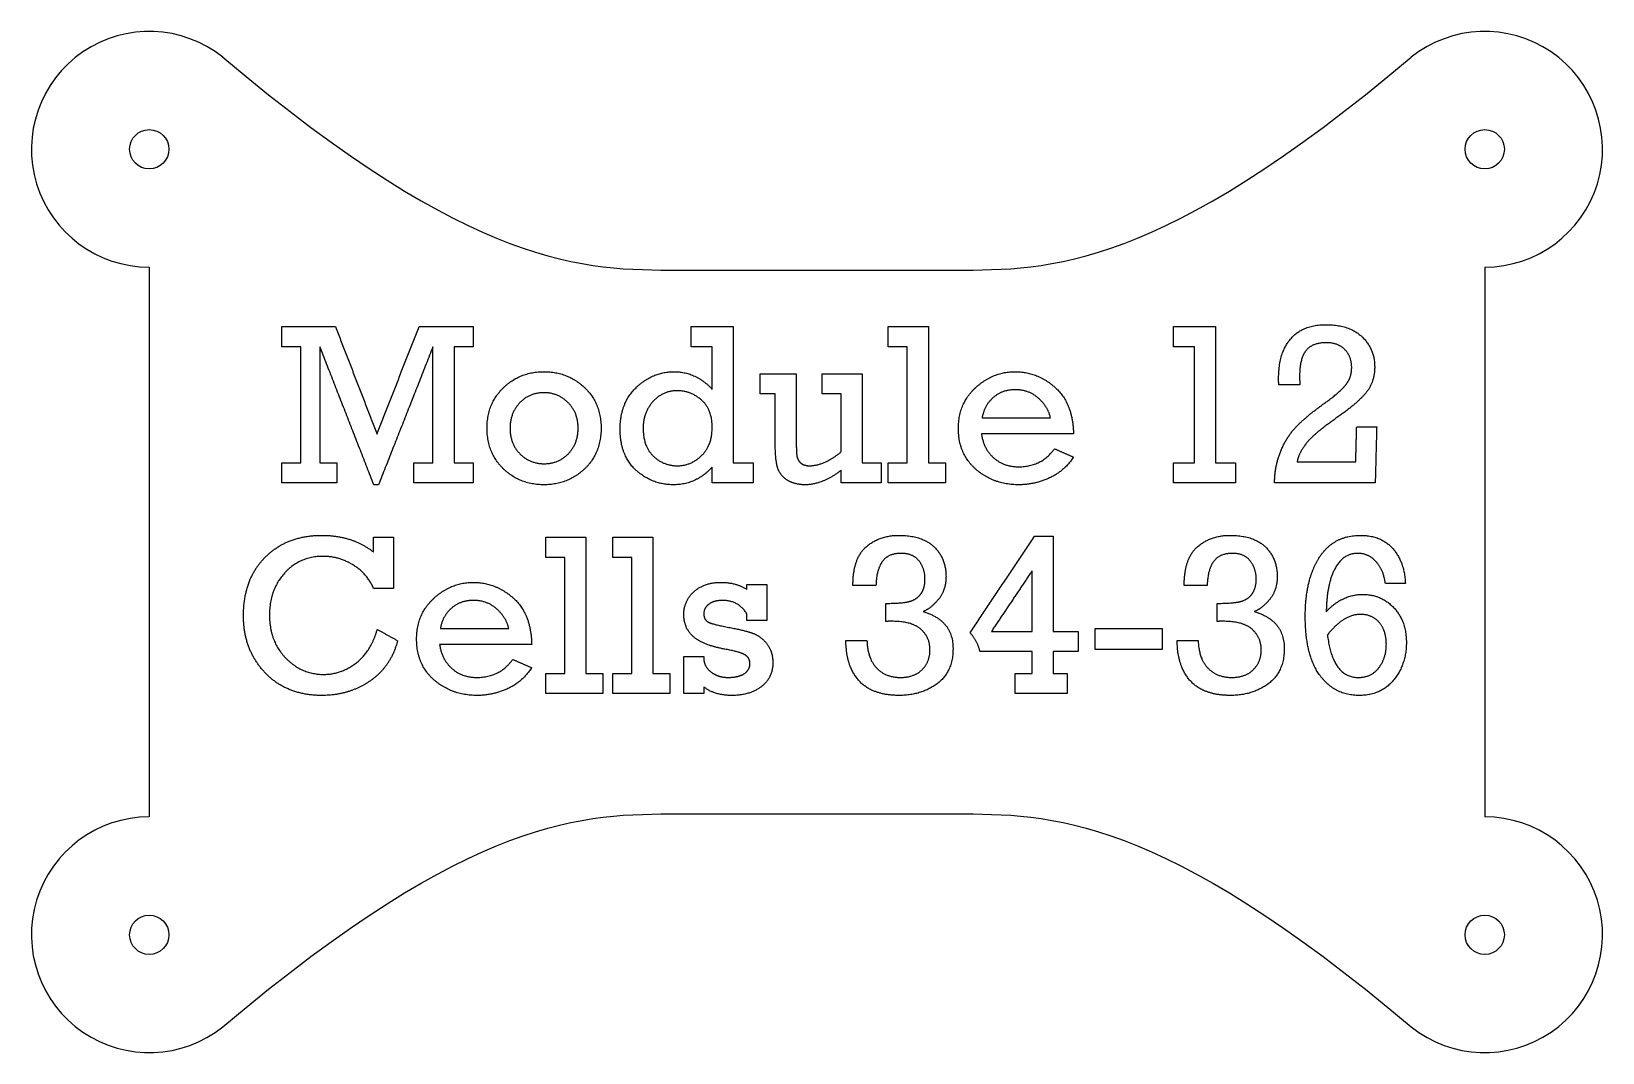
# Model space of a CAD drawing. Header units: inches. Extents: x 0 to 16, y -9.5 to 8.
# Drawn here: x 10.96 to 15.96, y -5.86 to -2.61 of the extents above; entities that cross this region are included whole.
import ezdxf

# ---------------------------------------------------------------- set-up
doc = ezdxf.new("R2010")
doc.units = ezdxf.units.IN
doc.header["$MEASUREMENT"] = 0
doc.layers.add('Default', color=18, linetype='Continuous', true_color=0x000000)

msp = doc.modelspace()

# ---------------------------------------------------------------- linework, layer by layer
at = {"layer": 'Default'}
for points in [[(11.3324, -3.3606), (11.3324, -5.1106)], [(13.0174, -3.3701), (13.8974, -3.3701)], [(15.5824, -3.3606), (15.5824, -5.1106)], [(13.0174, -5.101), (13.8974, -5.101)]]:
    msp.add_lwpolyline(points, dxfattribs=at)
for centre in [(11.3324, -2.9856), (15.5824, -2.9856), (11.3324, -5.4856), (15.5824, -5.4856)]:
    msp.add_circle(centre, 0.0625, dxfattribs=at)
for centre, start, end in [((11.3324, -2.9856), 51.361, 270), ((15.5824, -2.9856), 270, 128.639), ((11.3324, -5.4856), 90, 308.639), ((15.5824, -5.4856), 231.361, 90)]:
    msp.add_arc(centre, 0.375, start, end, dxfattribs=at)
for points, degree in [([(11.5666, -2.6926), (12.3691, -3.3701), (12.7174, -3.3701), (13.0174, -3.3701)], 3), ([(13.8974, -3.3701), (14.1975, -3.3701), (14.5458, -3.3701), (15.3483, -2.6926)], 3), ([(14.9648, -3.589), (15.0031, -3.5439), (15.0773, -3.5439)], 2), ([(15.0773, -3.5439), (15.1523, -3.5439), (15.1922, -3.5827)], 2), ([(11.7545, -3.6139), (11.7545, -3.5821), (11.7545, -3.5502)], 2), ([(11.7545, -3.5502), (11.8398, -3.5502), (11.925, -3.5502)], 2), ([(11.925, -3.5502), (11.9911, -3.7212), (12.0572, -3.8922)], 2), ([(12.0572, -3.8922), (12.1241, -3.7212), (12.1909, -3.5502)], 2), ([(12.1909, -3.5502), (12.2769, -3.5502), (12.3628, -3.5502)], 2), ([(12.3628, -3.5502), (12.3628, -3.5821), (12.3628, -3.6139)], 2), ([(13.057, -3.6139), (13.057, -3.5821), (13.057, -3.5502)], 2), ([(13.057, -3.5502), (13.1239, -3.5502), (13.1908, -3.5502)], 2), ([(13.1908, -3.5502), (13.1908, -3.7668), (13.1908, -3.9833)], 2), ([(13.6844, -3.6139), (13.6844, -3.5821), (13.6844, -3.5502)], 2), ([(13.6844, -3.5502), (13.7481, -3.5502), (13.8118, -3.5502)], 2), ([(13.8118, -3.5502), (13.8118, -3.7668), (13.8118, -3.9833)], 2), ([(14.5921, -3.6139), (14.5921, -3.5821), (14.5921, -3.5502)], 2), ([(14.5921, -3.5502), (14.659, -3.5502), (14.7258, -3.5502)], 2), ([(14.7258, -3.5502), (14.7258, -3.7668), (14.7258, -3.9833)], 2), ([(14.9265, -3.714), (14.9265, -3.6341), (14.9648, -3.589)], 2), ([(15.1922, -3.5827), (15.2322, -3.6215), (15.2322, -3.6781)], 2), ([(11.815, -3.6139), (11.7847, -3.6139), (11.7545, -3.6139)], 2), ([(11.815, -3.9833), (11.815, -3.7986), (11.815, -3.6139)], 2), ([(12.0471, -4.0534), (11.9613, -3.8337), (11.8755, -3.6139)], 2), ([(11.8755, -3.6139), (11.8755, -3.7986), (11.8755, -3.9833)], 2), ([(12.2354, -3.6139), (12.1487, -3.8337), (12.062, -4.0534)], 2), ([(12.2354, -3.9833), (12.2354, -3.7986), (12.2354, -3.6139)], 2), ([(12.3628, -3.6139), (12.3325, -3.6139), (12.3023, -3.6139)], 2), ([(12.3023, -3.6139), (12.3023, -3.7986), (12.3023, -3.9833)], 2), ([(13.1239, -3.6139), (13.0905, -3.6139), (13.057, -3.6139)], 2), ([(13.1239, -3.7494), (13.1239, -3.6816), (13.1239, -3.6139)], 2), ([(13.7449, -3.6139), (13.7147, -3.6139), (13.6844, -3.6139)], 2), ([(13.7449, -3.9833), (13.7449, -3.7986), (13.7449, -3.6139)], 2), ([(14.659, -3.6139), (14.6255, -3.6139), (14.5921, -3.6139)], 2), ([(14.659, -3.9833), (14.659, -3.7986), (14.659, -3.6139)], 2), ([(15.0138, -3.6261), (14.9933, -3.651), (14.9933, -3.7079)], 2), ([(15.0782, -3.6012), (15.0342, -3.6012), (15.0138, -3.6261)], 2), ([(15.1375, -3.6234), (15.116, -3.6012), (15.0782, -3.6012)], 2), ([(15.159, -3.6805), (15.159, -3.6456), (15.1375, -3.6234)], 2), ([(12.4601, -3.744), (12.5129, -3.6935), (12.5889, -3.6935)], 2), ([(12.5889, -3.6935), (12.6634, -3.6935), (12.7169, -3.7433)], 2), ([(12.8834, -3.7426), (12.9358, -3.6935), (13.0019, -3.6935)], 2), ([(13.0019, -3.6935), (13.0718, -3.6935), (13.1239, -3.7494)], 2), ([(13.2768, -3.7636), (13.2768, -3.7318), (13.2768, -3.6999)], 2), ([(13.2768, -3.6999), (13.3341, -3.6999), (13.3914, -3.6999)], 2), ([(13.3914, -3.6999), (13.3914, -3.8054), (13.3914, -3.911)], 2), ([(13.4742, -3.7636), (13.4742, -3.7318), (13.4742, -3.6999)], 2), ([(13.4742, -3.6999), (13.5379, -3.6999), (13.6016, -3.6999)], 2), ([(13.6016, -3.6999), (13.6016, -3.8416), (13.6016, -3.9833)], 2), ([(13.9623, -3.7442), (14.0172, -3.6935), (14.0883, -3.6935)], 2), ([(14.0883, -3.6935), (14.1581, -3.6935), (14.2148, -3.7432)], 2), ([(15.1438, -3.7305), (15.159, -3.709), (15.159, -3.6805)], 2), ([(15.2322, -3.6781), (15.2322, -3.7255), (15.206, -3.7589)], 2), ([(12.4074, -3.8733), (12.4074, -3.7945), (12.4601, -3.744)], 2), ([(12.7169, -3.7433), (12.7704, -3.7931), (12.7704, -3.8733)], 2), ([(12.8309, -3.8769), (12.8309, -3.7918), (12.8834, -3.7426)], 2), ([(13.9074, -3.8733), (13.9074, -3.7948), (13.9623, -3.7442)], 2), ([(14.2148, -3.7432), (14.2715, -3.7928), (14.2736, -3.891)], 2), ([(14.9268, -3.7349), (14.9265, -3.7222), (14.9265, -3.714)], 2), ([(14.9941, -3.7349), (14.9605, -3.7349), (14.9268, -3.7349)], 2), ([(14.9933, -3.7079), (14.9933, -3.7221), (14.9941, -3.7349)], 2), ([(15.0862, -3.7841), (15.1287, -3.752), (15.1438, -3.7305)], 2), ([(12.5112, -3.7929), (12.4806, -3.8253), (12.4806, -3.8735)], 2), ([(12.5889, -3.7604), (12.5418, -3.7604), (12.5112, -3.7929)], 2), ([(12.6655, -3.7922), (12.6339, -3.7604), (12.5889, -3.7604)], 2), ([(12.6972, -3.8735), (12.6972, -3.8239), (12.6655, -3.7922)], 2), ([(12.9355, -3.7887), (12.9042, -3.8233), (12.9042, -3.8738)], 2), ([(13.0126, -3.754), (12.9668, -3.754), (12.9355, -3.7887)], 2), ([(13.0896, -3.7835), (13.0553, -3.754), (13.0126, -3.754)], 2), ([(13.1239, -3.8706), (13.1239, -3.8129), (13.0896, -3.7835)], 2), ([(13.3246, -3.7636), (13.3007, -3.7636), (13.2768, -3.7636)], 2), ([(13.3246, -3.9218), (13.3246, -3.8427), (13.3246, -3.7636)], 2), ([(13.5347, -3.7636), (13.5045, -3.7636), (13.4742, -3.7636)], 2), ([(13.5347, -3.9485), (13.5347, -3.856), (13.5347, -3.7636)], 2), ([(14.0184, -3.7757), (13.9896, -3.8006), (13.9831, -3.84)], 2), ([(14.0876, -3.7509), (14.0471, -3.7509), (14.0184, -3.7757)], 2), ([(14.1627, -3.7784), (14.1321, -3.7509), (14.0876, -3.7509)], 2), ([(14.2004, -3.84), (14.1932, -3.8059), (14.1627, -3.7784)], 2), ([(14.9837, -3.8676), (15.017, -3.8328), (15.0862, -3.7841)], 2), ([(15.206, -3.7589), (15.1798, -3.7924), (15.1059, -3.8441)], 2), ([(13.9831, -3.84), (14.0917, -3.84), (14.2004, -3.84)], 2), ([(15.1059, -3.8441), (15.0341, -3.8946), (15.0117, -3.9254)], 2), ([(12.4596, -4.0028), (12.4074, -3.9521), (12.4074, -3.8733)], 2), ([(12.4806, -3.8735), (12.4806, -3.9234), (12.5121, -3.955)], 2), ([(12.6661, -3.9546), (12.6972, -3.9227), (12.6972, -3.8735)], 2), ([(12.7704, -3.8733), (12.7704, -3.9535), (12.7171, -4.0034)], 2), ([(12.882, -4.0075), (12.8309, -3.9615), (12.8309, -3.8769)], 2), ([(12.9042, -3.8738), (12.9042, -3.9312), (12.9363, -3.962)], 2), ([(13.0903, -3.9604), (13.1239, -3.928), (13.1239, -3.8706)], 2), ([(13.9637, -4.0047), (13.9074, -3.956), (13.9074, -3.8733)], 2), ([(14.2736, -3.891), (14.1271, -3.891), (13.9806, -3.891)], 2), ([(13.9806, -3.891), (13.9871, -3.9379), (14.0188, -3.967)], 2), ([(14.9321, -3.9492), (14.9504, -3.9025), (14.9837, -3.8676)], 2), ([(15.172, -3.9802), (15.1734, -3.9244), (15.1749, -3.8687)], 2), ([(15.1749, -3.8687), (15.2067, -3.8687), (15.2386, -3.8687)], 2), ([(15.2386, -3.8687), (15.2362, -3.9579), (15.2339, -4.047)], 2), ([(13.3321, -3.9992), (13.3246, -3.9752), (13.3246, -3.9218)], 2), ([(13.3914, -3.911), (13.3914, -3.9493), (13.3936, -3.9625)], 2), ([(13.4327, -3.9929), (13.4805, -3.9929), (13.5347, -3.9485)], 2), ([(14.0999, -3.9961), (14.1717, -3.9961), (14.2135, -3.9388)], 2), ([(14.2135, -3.9388), (14.2435, -3.952), (14.2736, -3.9652)], 2), ([(14.9137, -4.047), (14.9137, -3.9958), (14.9321, -3.9492)], 2), ([(15.0117, -3.9254), (14.9892, -3.9563), (14.9856, -3.9802)], 2), ([(11.7545, -4.047), (11.7545, -4.0152), (11.7545, -3.9833)], 2), ([(11.7545, -3.9833), (11.7847, -3.9833), (11.815, -3.9833)], 2), ([(11.8755, -3.9833), (11.9026, -3.9833), (11.9297, -3.9833)], 2), ([(11.9297, -3.9833), (11.9297, -4.0152), (11.9297, -4.047)], 2), ([(12.1749, -4.047), (12.1749, -4.0152), (12.1749, -3.9833)], 2), ([(12.1749, -3.9833), (12.2051, -3.9833), (12.2354, -3.9833)], 2), ([(12.3023, -3.9833), (12.3325, -3.9833), (12.3628, -3.9833)], 2), ([(12.3628, -3.9833), (12.3628, -4.0152), (12.3628, -4.047)], 2), ([(12.5121, -3.955), (12.5436, -3.9865), (12.5889, -3.9865)], 2), ([(12.5889, -3.9865), (12.635, -3.9865), (12.6661, -3.9546)], 2), ([(12.9363, -3.962), (12.9685, -3.9929), (13.0134, -3.9929)], 2), ([(13.1239, -3.9969), (13.0733, -4.0534), (13.0005, -4.0534)], 2), ([(13.0134, -3.9929), (13.0567, -3.9929), (13.0903, -3.9604)], 2), ([(13.1239, -4.047), (13.1239, -4.022), (13.1239, -3.9969)], 2), ([(13.1908, -3.9833), (13.2226, -3.9833), (13.2545, -3.9833)], 2), ([(13.2545, -3.9833), (13.2545, -4.0152), (13.2545, -4.047)], 2), ([(13.3624, -4.0383), (13.3396, -4.0232), (13.3321, -3.9992)], 2), ([(13.3936, -3.9625), (13.3958, -3.9757), (13.4063, -3.9843)], 2), ([(13.4063, -3.9843), (13.4168, -3.9929), (13.4327, -3.9929)], 2), ([(13.6016, -3.9833), (13.6319, -3.9833), (13.6621, -3.9833)], 2), ([(13.6621, -3.9833), (13.6621, -4.0152), (13.6621, -4.047)], 2), ([(13.6844, -4.047), (13.6844, -4.0152), (13.6844, -3.9833)], 2), ([(13.6844, -3.9833), (13.7147, -3.9833), (13.7449, -3.9833)], 2), ([(13.8118, -3.9833), (13.8389, -3.9833), (13.866, -3.9833)], 2), ([(13.866, -3.9833), (13.866, -4.0152), (13.866, -4.047)], 2), ([(14.0188, -3.967), (14.0505, -3.9961), (14.0999, -3.9961)], 2), ([(14.2736, -3.9652), (14.2443, -4.01), (14.1974, -4.0317)], 2), ([(14.5921, -4.047), (14.5921, -4.0152), (14.5921, -3.9833)], 2), ([(14.5921, -3.9833), (14.6255, -3.9833), (14.659, -3.9833)], 2), ([(14.7258, -3.9833), (14.7577, -3.9833), (14.7895, -3.9833)], 2), ([(14.7895, -3.9833), (14.7895, -4.0152), (14.7895, -4.047)], 2), ([(14.9856, -3.9802), (15.0788, -3.9802), (15.172, -3.9802)], 2), ([(11.9297, -4.047), (11.8421, -4.047), (11.7545, -4.047)], 2), ([(12.3628, -4.047), (12.2688, -4.047), (12.1749, -4.047)], 2), ([(12.5889, -4.0534), (12.5119, -4.0534), (12.4596, -4.0028)], 2), ([(12.7171, -4.0034), (12.6638, -4.0534), (12.5889, -4.0534)], 2), ([(13.0005, -4.0534), (12.933, -4.0534), (12.882, -4.0075)], 2), ([(13.2545, -4.047), (13.1892, -4.047), (13.1239, -4.047)], 2), ([(13.4199, -4.0534), (13.3852, -4.0534), (13.3624, -4.0383)], 2), ([(13.5347, -4.0073), (13.4748, -4.0534), (13.4199, -4.0534)], 2), ([(13.5347, -4.047), (13.5347, -4.0272), (13.5347, -4.0073)], 2), ([(13.6621, -4.047), (13.5984, -4.047), (13.5347, -4.047)], 2), ([(13.866, -4.047), (13.7752, -4.047), (13.6844, -4.047)], 2), ([(14.0994, -4.0534), (14.02, -4.0534), (13.9637, -4.0047)], 2), ([(14.1974, -4.0317), (14.1506, -4.0534), (14.0994, -4.0534)], 2), ([(14.7895, -4.047), (14.6908, -4.047), (14.5921, -4.047)], 2), ([(15.2339, -4.047), (15.0738, -4.047), (14.9137, -4.047)], 2), ([(12.062, -4.0534), (12.0546, -4.0534), (12.0471, -4.0534)], 2), ([(11.7013, -4.284), (11.7703, -4.2144), (11.8814, -4.2144)], 2), ([(11.8814, -4.2144), (11.9795, -4.2144), (12.0463, -4.2677)], 2), ([(12.0463, -4.2677), (12.0463, -4.2442), (12.0463, -4.2207)], 2), ([(12.0463, -4.2207), (12.0782, -4.2207), (12.11, -4.2207)], 2), ([(12.11, -4.2207), (12.11, -4.3019), (12.11, -4.3832)], 2), ([(12.5941, -4.2844), (12.5941, -4.2526), (12.5941, -4.2207)], 2), ([(12.5941, -4.2207), (12.6578, -4.2207), (12.7215, -4.2207)], 2), ([(12.7215, -4.2207), (12.7215, -4.4373), (12.7215, -4.6539)], 2), ([(12.8075, -4.2844), (12.8075, -4.2526), (12.8075, -4.2207)], 2), ([(12.8075, -4.2207), (12.8712, -4.2207), (12.9349, -4.2207)], 2), ([(12.9349, -4.2207), (12.9349, -4.4373), (12.9349, -4.6539)], 2), ([(13.6141, -4.2508), (13.6564, -4.2144), (13.7178, -4.2144)], 2), ([(13.7178, -4.2144), (13.7924, -4.2144), (13.8302, -4.2512)], 2), ([(13.9444, -4.5243), (14.0472, -4.3709), (14.1499, -4.2175)], 2), ([(14.1499, -4.2175), (14.1793, -4.2175), (14.2088, -4.2175)], 2), ([(14.2088, -4.2175), (14.2088, -4.3688), (14.2088, -4.5201)], 2), ([(14.6682, -4.2508), (14.7105, -4.2144), (14.7719, -4.2144)], 2), ([(14.7719, -4.2144), (14.8465, -4.2144), (14.8843, -4.2512)], 2), ([(15.0566, -4.2838), (15.1019, -4.2144), (15.1871, -4.2144)], 2), ([(15.1871, -4.2144), (15.2539, -4.2144), (15.2908, -4.2576)], 2), ([(11.6323, -4.4711), (11.6323, -4.3535), (11.7013, -4.284)], 2), ([(11.8856, -4.2812), (11.8109, -4.2812), (11.763, -4.3343)], 2), ([(11.98, -4.3079), (11.9351, -4.2812), (11.8856, -4.2812)], 2), ([(12.6546, -4.2844), (12.6244, -4.2844), (12.5941, -4.2844)], 2), ([(12.6546, -4.6539), (12.6546, -4.4691), (12.6546, -4.2844)], 2), ([(12.868, -4.2844), (12.8377, -4.2844), (12.8075, -4.2844)], 2), ([(12.868, -4.6539), (12.868, -4.4691), (12.868, -4.2844)], 2), ([(13.5718, -4.3736), (13.5718, -4.2873), (13.6141, -4.2508)], 2), ([(13.6657, -4.2973), (13.6468, -4.3228), (13.6451, -4.3736)], 2), ([(13.7257, -4.2717), (13.6845, -4.2717), (13.6657, -4.2973)], 2), ([(13.7821, -4.296), (13.763, -4.2717), (13.7257, -4.2717)], 2), ([(13.8011, -4.354), (13.8011, -4.3203), (13.7821, -4.296)], 2), ([(13.8302, -4.2512), (13.868, -4.288), (13.868, -4.3451)], 2), ([(14.626, -4.3736), (14.626, -4.2873), (14.6682, -4.2508)], 2), ([(14.7198, -4.2973), (14.7009, -4.3228), (14.6992, -4.3736)], 2), ([(14.7799, -4.2717), (14.7387, -4.2717), (14.7198, -4.2973)], 2), ([(14.8362, -4.296), (14.8172, -4.2717), (14.7799, -4.2717)], 2), ([(14.8553, -4.354), (14.8553, -4.3203), (14.8362, -4.296)], 2), ([(14.8843, -4.2512), (14.9221, -4.288), (14.9221, -4.3451)], 2), ([(15.0113, -4.4722), (15.0113, -4.3532), (15.0566, -4.2838)], 2), ([(15.1781, -4.2717), (15.1313, -4.2717), (15.1053, -4.3213)], 2), ([(15.2367, -4.2983), (15.2126, -4.2717), (15.1781, -4.2717)], 2), ([(15.2661, -4.3672), (15.2608, -4.325), (15.2367, -4.2983)], 2), ([(15.2908, -4.2576), (15.3276, -4.3008), (15.3298, -4.3672)], 2), ([(11.763, -4.3343), (11.7151, -4.3874), (11.7151, -4.4684)], 2), ([(12.0463, -4.3832), (12.0248, -4.3345), (11.98, -4.3079)], 2), ([(13.868, -4.3451), (13.868, -4.3872), (13.8455, -4.4162)], 2), ([(14.1419, -4.3273), (14.0772, -4.4237), (14.0125, -4.5201)], 2), ([(14.1419, -4.5201), (14.1419, -4.4237), (14.1419, -4.3273)], 2), ([(14.9221, -4.3451), (14.9221, -4.3872), (14.8997, -4.4162)], 2), ([(15.1053, -4.3213), (15.0792, -4.371), (15.0782, -4.4573)], 2), ([(12.11, -4.3832), (12.0782, -4.3832), (12.0463, -4.3832)], 2), ([(12.2382, -4.4147), (12.2931, -4.364), (12.3643, -4.364)], 2), ([(12.3643, -4.364), (12.434, -4.364), (12.4907, -4.4137)], 2), ([(13.0336, -4.4662), (13.0336, -4.4227), (13.0661, -4.3934)], 2), ([(13.0661, -4.3934), (13.0986, -4.364), (13.1517, -4.364)], 2), ([(13.1517, -4.364), (13.1996, -4.364), (13.2342, -4.3864)], 2), ([(13.2342, -4.3864), (13.2342, -4.3784), (13.2342, -4.3704)], 2), ([(13.2342, -4.3704), (13.2661, -4.3704), (13.2979, -4.3704)], 2), ([(13.2979, -4.3704), (13.2979, -4.4277), (13.2979, -4.4851)], 2), ([(13.6451, -4.3736), (13.6084, -4.3736), (13.5718, -4.3736)], 2), ([(13.7881, -4.4003), (13.8011, -4.382), (13.8011, -4.354)], 2), ([(14.6992, -4.3736), (14.6626, -4.3736), (14.626, -4.3736)], 2), ([(14.8422, -4.4003), (14.8553, -4.382), (14.8553, -4.354)], 2), ([(15.3298, -4.3672), (15.2979, -4.3672), (15.2661, -4.3672)], 2), ([(12.1833, -4.5438), (12.1833, -4.4654), (12.2382, -4.4147)], 2), ([(12.2943, -4.4462), (12.2655, -4.4711), (12.2591, -4.5105)], 2), ([(12.3636, -4.4214), (12.3231, -4.4214), (12.2943, -4.4462)], 2), ([(12.4386, -4.4489), (12.408, -4.4214), (12.3636, -4.4214)], 2), ([(12.4763, -4.5105), (12.4692, -4.4765), (12.4386, -4.4489)], 2), ([(12.4907, -4.4137), (12.5474, -4.4633), (12.5495, -4.5615)], 2), ([(13.1141, -4.433), (13.0973, -4.4447), (13.0973, -4.4641)], 2), ([(13.1568, -4.4214), (13.1308, -4.4214), (13.1141, -4.433)], 2), ([(13.2342, -4.464), (13.2076, -4.4214), (13.1568, -4.4214)], 2), ([(13.6769, -4.4309), (13.7283, -4.4309), (13.7517, -4.4248)], 2), ([(13.6769, -4.4882), (13.6769, -4.4596), (13.6769, -4.4309)], 2), ([(13.7517, -4.4248), (13.7751, -4.4186), (13.7881, -4.4003)], 2), ([(13.8455, -4.4162), (13.8231, -4.4451), (13.7948, -4.4572)], 2), ([(14.731, -4.4309), (14.7824, -4.4309), (14.8058, -4.4248)], 2), ([(14.731, -4.4882), (14.731, -4.4596), (14.731, -4.4309)], 2), ([(14.8058, -4.4248), (14.8292, -4.4186), (14.8422, -4.4003)], 2), ([(14.8997, -4.4162), (14.8772, -4.4451), (14.849, -4.4572)], 2), ([(15.0782, -4.4573), (15.1289, -4.4023), (15.195, -4.4023)], 2), ([(15.195, -4.4023), (15.2518, -4.4023), (15.2924, -4.4439)], 2), ([(15.2924, -4.4439), (15.333, -4.4856), (15.333, -4.5555)], 2), ([(11.7006, -4.6511), (11.6323, -4.5783), (11.6323, -4.4711)], 2), ([(11.7151, -4.4684), (11.7151, -4.5516), (11.7662, -4.6043)], 2), ([(13.0638, -4.5365), (13.0336, -4.5093), (13.0336, -4.4662)], 2), ([(13.0973, -4.4641), (13.0973, -4.4838), (13.1132, -4.4912)], 2), ([(13.1132, -4.4912), (13.129, -4.4985), (13.1813, -4.5081)], 2), ([(13.2342, -4.4851), (13.2342, -4.4745), (13.2342, -4.464)], 2), ([(13.2979, -4.4851), (13.2661, -4.4851), (13.2342, -4.4851)], 2), ([(13.6962, -4.4879), (13.6879, -4.4879), (13.6769, -4.4882)], 2), ([(13.7882, -4.5135), (13.7593, -4.4879), (13.6962, -4.4879)], 2), ([(13.7948, -4.4572), (13.8903, -4.4845), (13.8903, -4.5745)], 2), ([(14.7503, -4.4879), (14.742, -4.4879), (14.731, -4.4882)], 2), ([(14.8423, -4.5135), (14.8135, -4.4879), (14.7503, -4.4879)], 2), ([(14.849, -4.4572), (14.9444, -4.4845), (14.9444, -4.5745)], 2), ([(15.0582, -4.6605), (15.0113, -4.5971), (15.0113, -4.4722)], 2), ([(15.1869, -4.466), (15.1338, -4.466), (15.0818, -4.531)], 2), ([(15.247, -4.4921), (15.2247, -4.466), (15.1869, -4.466)], 2), ([(15.2693, -4.5609), (15.2693, -4.5183), (15.247, -4.4921)], 2), ([(11.9917, -4.6199), (12.0388, -4.5827), (12.058, -4.5137)], 2), ([(12.1228, -4.5498), (12.1009, -4.6328), (12.0346, -4.6783)], 2), ([(12.058, -4.5137), (12.0904, -4.5318), (12.1228, -4.5498)], 2), ([(12.2396, -4.6752), (12.1833, -4.6265), (12.1833, -4.5438)], 2), ([(12.2591, -4.5105), (12.3677, -4.5105), (12.4763, -4.5105)], 2), ([(13.1643, -4.5767), (13.094, -4.5636), (13.0638, -4.5365)], 2), ([(13.1813, -4.5081), (13.2314, -4.5172), (13.2572, -4.5277)], 2), ([(13.2572, -4.5277), (13.283, -4.5382), (13.3, -4.5626)], 2), ([(13.5914, -4.6774), (13.5495, -4.6308), (13.5495, -4.5488)], 2), ([(13.5495, -4.5488), (13.583, -4.5488), (13.6164, -4.5488)], 2), ([(13.6164, -4.5488), (13.6181, -4.6061), (13.6469, -4.6363)], 2), ([(13.817, -4.5789), (13.817, -4.5391), (13.7882, -4.5135)], 2), ([(13.976, -4.5838), (13.9675, -4.5486), (13.9444, -4.5243)], 2), ([(14.0125, -4.5201), (14.0772, -4.5201), (14.1419, -4.5201)], 2), ([(14.2088, -4.5201), (14.2486, -4.5201), (14.2884, -4.5201)], 2), ([(14.2884, -4.5201), (14.2884, -4.5519), (14.2884, -4.5838)], 2), ([(14.3425, -4.5105), (14.4492, -4.5105), (14.5559, -4.5105)], 2), ([(14.3425, -4.5774), (14.3425, -4.544), (14.3425, -4.5105)], 2), ([(14.5559, -4.5105), (14.5559, -4.544), (14.5559, -4.5774)], 2), ([(14.6455, -4.6774), (14.6037, -4.6308), (14.6037, -4.5488)], 2), ([(14.6037, -4.5488), (14.6371, -4.5488), (14.6705, -4.5488)], 2), ([(14.6705, -4.5488), (14.6723, -4.6061), (14.7011, -4.6363)], 2), ([(14.8712, -4.5789), (14.8712, -4.5391), (14.8423, -4.5135)], 2), ([(15.0818, -4.531), (15.0978, -4.6666), (15.1801, -4.6666)], 2), ([(12.5495, -4.5615), (12.403, -4.5615), (12.2565, -4.5615)], 2), ([(12.2565, -4.5615), (12.263, -4.6084), (12.2947, -4.6375)], 2), ([(13.0336, -4.7175), (13.0336, -4.6586), (13.0336, -4.5997)], 2), ([(13.0336, -4.5997), (13.0654, -4.5997), (13.0973, -4.5997)], 2), ([(13.0973, -4.5997), (13.0973, -4.6054), (13.0973, -4.6111)], 2), ([(13.2278, -4.5944), (13.2117, -4.5851), (13.1643, -4.5767)], 2), ([(13.2438, -4.6233), (13.2438, -4.6037), (13.2278, -4.5944)], 2), ([(13.3, -4.5626), (13.317, -4.5869), (13.317, -4.6193)], 2), ([(13.7921, -4.6417), (13.817, -4.6168), (13.817, -4.5789)], 2), ([(13.8903, -4.5745), (13.8903, -4.6494), (13.8396, -4.6866)], 2), ([(14.1419, -4.5838), (14.0589, -4.5838), (13.976, -4.5838)], 2), ([(14.1419, -4.6539), (14.1419, -4.6188), (14.1419, -4.5838)], 2), ([(14.2884, -4.5838), (14.2486, -4.5838), (14.2088, -4.5838)], 2), ([(14.2088, -4.5838), (14.2088, -4.6188), (14.2088, -4.6539)], 2), ([(14.5559, -4.5774), (14.4492, -4.5774), (14.3425, -4.5774)], 2), ([(14.8462, -4.6417), (14.8712, -4.6168), (14.8712, -4.5789)], 2), ([(14.9444, -4.5745), (14.9444, -4.6494), (14.8937, -4.6866)], 2), ([(15.2457, -4.6354), (15.2693, -4.6042), (15.2693, -4.5609)], 2), ([(15.333, -4.5555), (15.333, -4.625), (15.2928, -4.6745)], 2), ([(11.7662, -4.6043), (11.8172, -4.657), (11.8871, -4.657)], 2), ([(11.8871, -4.657), (11.9446, -4.657), (11.9917, -4.6199)], 2), ([(12.2947, -4.6375), (12.3264, -4.6666), (12.3759, -4.6666)], 2), ([(12.3759, -4.6666), (12.4476, -4.6666), (12.4894, -4.6093)], 2), ([(12.5495, -4.6357), (12.5202, -4.6805), (12.4734, -4.7022)], 2), ([(12.4894, -4.6093), (12.5195, -4.6225), (12.5495, -4.6357)], 2), ([(13.0973, -4.6111), (13.1004, -4.6353), (13.1224, -4.6509)], 2), ([(13.225, -4.6551), (13.2438, -4.6437), (13.2438, -4.6233)], 2), ([(13.317, -4.6193), (13.317, -4.6673), (13.2806, -4.6956)], 2), ([(13.6469, -4.6363), (13.6757, -4.6666), (13.7235, -4.6666)], 2), ([(13.7235, -4.6666), (13.7671, -4.6666), (13.7921, -4.6417)], 2), ([(14.7011, -4.6363), (14.7299, -4.6666), (14.7777, -4.6666)], 2), ([(14.7777, -4.6666), (14.8213, -4.6666), (14.8462, -4.6417)], 2), ([(15.1801, -4.6666), (15.2222, -4.6666), (15.2457, -4.6354)], 2), ([(11.882, -4.7239), (11.769, -4.7239), (11.7006, -4.6511)], 2), ([(12.0346, -4.6783), (11.9682, -4.7239), (11.882, -4.7239)], 2), ([(12.3754, -4.7239), (12.2959, -4.7239), (12.2396, -4.6752)], 2), ([(12.5941, -4.7175), (12.5941, -4.6857), (12.5941, -4.6539)], 2), ([(12.5941, -4.6539), (12.6244, -4.6539), (12.6546, -4.6539)], 2), ([(12.7215, -4.6539), (12.7486, -4.6539), (12.7756, -4.6539)], 2), ([(12.7756, -4.6539), (12.7756, -4.6857), (12.7756, -4.7175)], 2), ([(12.8075, -4.7175), (12.8075, -4.6857), (12.8075, -4.6539)], 2), ([(12.8075, -4.6539), (12.8377, -4.6539), (12.868, -4.6539)], 2), ([(12.9349, -4.6539), (12.9619, -4.6539), (12.989, -4.6539)], 2), ([(12.989, -4.6539), (12.989, -4.6857), (12.989, -4.7175)], 2), ([(13.1863, -4.7239), (13.1317, -4.7239), (13.0973, -4.6969)], 2), ([(13.0973, -4.6969), (13.0973, -4.7072), (13.0973, -4.7175)], 2), ([(13.1224, -4.6509), (13.1445, -4.6666), (13.1747, -4.6666)], 2), ([(13.1747, -4.6666), (13.2061, -4.6666), (13.225, -4.6551)], 2), ([(13.2806, -4.6956), (13.2442, -4.7239), (13.1863, -4.7239)], 2), ([(13.7204, -4.7239), (13.6332, -4.7239), (13.5914, -4.6774)], 2), ([(13.8396, -4.6866), (13.7888, -4.7239), (13.7204, -4.7239)], 2), ([(14.0877, -4.7175), (14.0877, -4.6857), (14.0877, -4.6539)], 2), ([(14.0877, -4.6539), (14.1148, -4.6539), (14.1419, -4.6539)], 2), ([(14.2088, -4.6539), (14.231, -4.6539), (14.2533, -4.6539)], 2), ([(14.2533, -4.6539), (14.2533, -4.6857), (14.2533, -4.7175)], 2), ([(14.7746, -4.7239), (14.6874, -4.7239), (14.6455, -4.6774)], 2), ([(14.8937, -4.6866), (14.843, -4.7239), (14.7746, -4.7239)], 2), ([(15.1829, -4.7239), (15.105, -4.7239), (15.0582, -4.6605)], 2), ([(15.2928, -4.6745), (15.2525, -4.7239), (15.1829, -4.7239)], 2), ([(12.4734, -4.7022), (12.4265, -4.7239), (12.3754, -4.7239)], 2), ([(12.7756, -4.7175), (12.6849, -4.7175), (12.5941, -4.7175)], 2), ([(12.989, -4.7175), (12.8982, -4.7175), (12.8075, -4.7175)], 2), ([(13.0973, -4.7175), (13.0654, -4.7175), (13.0336, -4.7175)], 2), ([(14.2533, -4.7175), (14.1705, -4.7175), (14.0877, -4.7175)], 2), ([(11.5666, -5.7785), (12.3691, -5.101), (12.7174, -5.101), (13.0174, -5.101)], 3), ([(13.8974, -5.101), (14.1975, -5.101), (14.5458, -5.101), (15.3483, -5.7785)], 3)]:
    msp.add_open_spline(points, degree=degree, dxfattribs=at)

doc.saveas('drawing.dxf')
